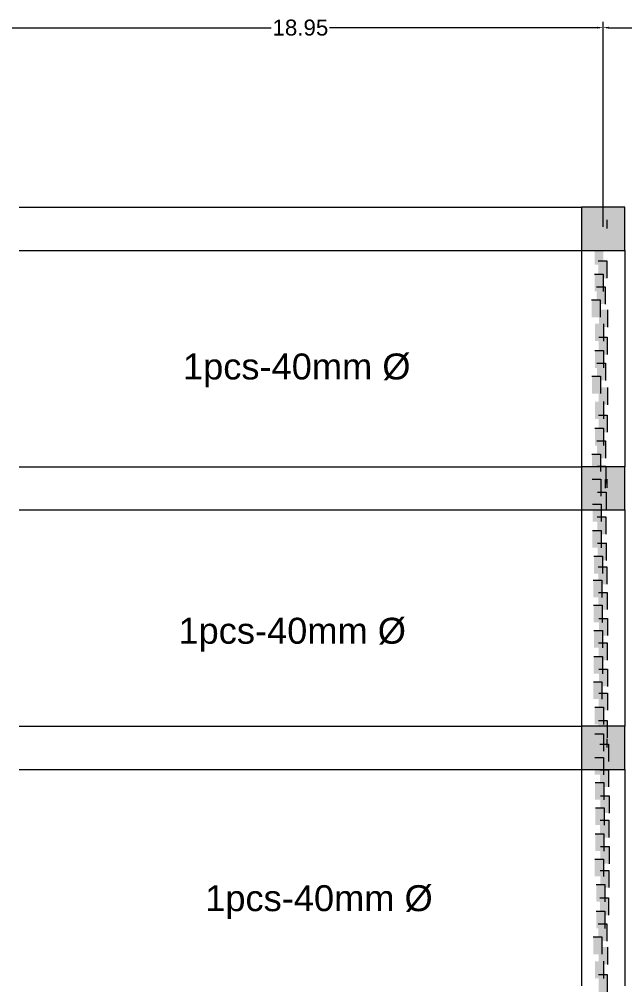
# Model space of a CAD drawing. Header units: millimetres. Extents: x 2391 to 3323, y 1596 to 2537.
# Drawn here: x 2927.77 to 2946.72, y 1977.6 to 2007.85 of the extents above; entities that cross this region are included whole.
import ezdxf

# ---------------------------------------------------------------- set-up
doc = ezdxf.new("R2010")
doc.units = ezdxf.units.MM
for name, color, linetype in [('columns', 250, 'Continuous'), ('dimensions', 203, 'Continuous'), ('Roof', 130, 'Continuous')]:
    doc.layers.add(name, color=color, linetype=linetype)
doc.styles.get("Standard").update_dxf_attribs({"font": 'arial.ttf'})

msp = doc.modelspace()

# ---------------------------------------------------------------- hatches: boundary and pattern name
at = {"layer": 'columns', "linetype": 'ByBlock', "lineweight": 13}
h = msp.add_hatch(color=256, dxfattribs=at)
h.dxf.hatch_style = 1
h.paths.add_polyline_path([(2945.369, 2001.966), (2945.369, 2000.612), (2946.723, 2000.612), (2946.723, 2001.966)])
h = msp.add_hatch(color=256, dxfattribs=at)
h.dxf.hatch_style = 1
h.paths.add_polyline_path([(2945.369, 1993.843), (2945.369, 1992.489), (2946.723, 1992.489), (2946.723, 1993.843)])
h = msp.add_hatch(color=256, dxfattribs=at)
h.dxf.hatch_style = 1
h.paths.add_polyline_path([(2945.369, 1985.721), (2945.369, 1984.367), (2946.723, 1984.367), (2946.723, 1985.721)])
at = {"layer": 'dimensions', "lineweight": 13, "ltscale": 0.25, "true_color": 0x000000}
h = msp.add_hatch(color=18, dxfattribs=at)
h.dxf.hatch_style = 1
h.paths.add_polyline_path([(2945.626, 2001.3), (2945.626, 2001.57), (2946.168, 2001.57), (2946.168, 2001.3)])
h = msp.add_hatch(color=18, dxfattribs=at)
h.dxf.hatch_style = 1
h.paths.add_polyline_path([(2946.05, 2000.164), (2945.78, 2000.164), (2945.78, 2000.705), (2946.05, 2000.705)])
h = msp.add_hatch(color=18, dxfattribs=at)
h.dxf.hatch_style = 1
h.paths.add_polyline_path([(2946.167, 1999.744), (2945.896, 1999.744), (2945.896, 2000.286), (2946.167, 2000.286)])
h = msp.add_hatch(color=18, dxfattribs=at)
h.dxf.hatch_style = 1
h.paths.add_polyline_path([(2946.051, 1999.328), (2945.781, 1999.328), (2945.781, 1999.87), (2946.051, 1999.87)])
h = msp.add_hatch(color=18, dxfattribs=at)
h.dxf.hatch_style = 1
h.paths.add_polyline_path([(2946.114, 1998.933), (2945.843, 1998.933), (2945.843, 1999.475), (2946.114, 1999.475)])
h = msp.add_hatch(color=18, dxfattribs=at)
h.dxf.hatch_style = 1
h.paths.add_polyline_path([(2945.956, 1998.521), (2945.685, 1998.521), (2945.685, 1999.062), (2945.956, 1999.062)])
h = msp.add_hatch(color=18, dxfattribs=at)
h.dxf.hatch_style = 1
h.paths.add_polyline_path([(2946.187, 1998.215), (2945.916, 1998.215), (2945.916, 1998.756), (2946.187, 1998.756)])
h = msp.add_hatch(color=18, dxfattribs=at)
h.dxf.hatch_style = 1
h.paths.add_polyline_path([(2946.063, 1997.773), (2945.792, 1997.773), (2945.792, 1998.315), (2946.063, 1998.315)])
h = msp.add_hatch(color=18, dxfattribs=at)
h.dxf.hatch_style = 1
h.paths.add_polyline_path([(2946.179, 1997.353), (2945.909, 1997.353), (2945.909, 1997.895), (2946.179, 1997.895)])
h = msp.add_hatch(color=18, dxfattribs=at)
h.dxf.hatch_style = 1
h.paths.add_polyline_path([(2946.064, 1996.937), (2945.793, 1996.937), (2945.793, 1997.479), (2946.064, 1997.479)])
h = msp.add_hatch(color=18, dxfattribs=at)
h.dxf.hatch_style = 1
h.paths.add_polyline_path([(2946.126, 1996.542), (2945.856, 1996.542), (2945.856, 1997.084), (2946.126, 1997.084)])
h = msp.add_hatch(color=18, dxfattribs=at)
h.dxf.hatch_style = 1
h.paths.add_polyline_path([(2945.968, 1996.13), (2945.698, 1996.13), (2945.698, 1996.672), (2945.968, 1996.672)])
h = msp.add_hatch(color=18, dxfattribs=at)
h.dxf.hatch_style = 1
h.paths.add_polyline_path([(2946.184, 1995.781), (2945.913, 1995.781), (2945.913, 1996.323), (2946.184, 1996.323)])
h = msp.add_hatch(color=18, dxfattribs=at)
h.dxf.hatch_style = 1
h.paths.add_polyline_path([(2946.06, 1995.34), (2945.789, 1995.34), (2945.789, 1995.881), (2946.06, 1995.881)])
h = msp.add_hatch(color=18, dxfattribs=at)
h.dxf.hatch_style = 1
h.paths.add_polyline_path([(2946.176, 1994.92), (2945.906, 1994.92), (2945.906, 1995.461), (2946.176, 1995.461)])
h = msp.add_hatch(color=18, dxfattribs=at)
h.dxf.hatch_style = 1
h.paths.add_polyline_path([(2946.061, 1994.504), (2945.79, 1994.504), (2945.79, 1995.045), (2946.061, 1995.045)])
h = msp.add_hatch(color=18, dxfattribs=at)
h.dxf.hatch_style = 1
h.paths.add_polyline_path([(2946.124, 1994.109), (2945.853, 1994.109), (2945.853, 1994.65), (2946.124, 1994.65)])
h = msp.add_hatch(color=18, dxfattribs=at)
h.dxf.hatch_style = 1
h.paths.add_polyline_path([(2945.966, 1993.696), (2945.695, 1993.696), (2945.695, 1994.238), (2945.966, 1994.238)])
h = msp.add_hatch(color=18, dxfattribs=at)
h.dxf.hatch_style = 1
h.paths.add_polyline_path([(2946.131, 1993.314), (2945.86, 1993.314), (2945.86, 1993.855), (2946.131, 1993.855)])
h = msp.add_hatch(color=18, dxfattribs=at)
h.dxf.hatch_style = 1
h.paths.add_polyline_path([(2945.572, 1993.176), (2945.572, 1993.447), (2946.114, 1993.447), (2946.114, 1993.176)])
h = msp.add_hatch(color=18, dxfattribs=at)
h.dxf.hatch_style = 1
h.paths.add_polyline_path([(2945.626, 1993.177), (2945.626, 1993.448), (2946.168, 1993.448), (2946.168, 1993.177)])
h = msp.add_hatch(color=18, dxfattribs=at)
h.dxf.hatch_style = 1
h.paths.add_polyline_path([(2945.977, 1992.916), (2945.706, 1992.916), (2945.706, 1993.457), (2945.977, 1993.457)])
h = msp.add_hatch(color=18, dxfattribs=at)
h.dxf.hatch_style = 1
h.paths.add_polyline_path([(2946.146, 1992.499), (2945.875, 1992.499), (2945.875, 1993.041), (2946.146, 1993.041)])
h = msp.add_hatch(color=18, dxfattribs=at)
h.dxf.hatch_style = 1
h.paths.add_polyline_path([(2945.987, 1992.124), (2945.717, 1992.124), (2945.717, 1992.665), (2945.987, 1992.665)])
h = msp.add_hatch(color=18, dxfattribs=at)
h.dxf.hatch_style = 1
h.paths.add_polyline_path([(2946.134, 1991.73), (2945.863, 1991.73), (2945.863, 1992.272), (2946.134, 1992.272)])
h = msp.add_hatch(color=18, dxfattribs=at)
h.dxf.hatch_style = 1
h.paths.add_polyline_path([(2945.982, 1991.308), (2945.711, 1991.308), (2945.711, 1991.849), (2945.982, 1991.849)])
h = msp.add_hatch(color=18, dxfattribs=at)
h.dxf.hatch_style = 1
h.paths.add_polyline_path([(2946.145, 1990.911), (2945.874, 1990.911), (2945.874, 1991.452), (2946.145, 1991.452)])
h = msp.add_hatch(color=18, dxfattribs=at)
h.dxf.hatch_style = 1
h.paths.add_polyline_path([(2946.147, 1990.913), (2945.876, 1990.913), (2945.876, 1991.455), (2946.147, 1991.455)])
h = msp.add_hatch(color=18, dxfattribs=at)
h.dxf.hatch_style = 1
h.paths.add_polyline_path([(2946.031, 1990.497), (2945.76, 1990.497), (2945.76, 1991.039), (2946.031, 1991.039)])
h = msp.add_hatch(color=18, dxfattribs=at)
h.dxf.hatch_style = 1
h.paths.add_polyline_path([(2946.166, 1990.163), (2945.895, 1990.163), (2945.895, 1990.704), (2946.166, 1990.704)])
h = msp.add_hatch(color=18, dxfattribs=at)
h.dxf.hatch_style = 1
h.paths.add_polyline_path([(2946.008, 1989.75), (2945.737, 1989.75), (2945.737, 1990.292), (2946.008, 1990.292)])
h = msp.add_hatch(color=18, dxfattribs=at)
h.dxf.hatch_style = 1
h.paths.add_polyline_path([(2946.173, 1989.368), (2945.903, 1989.368), (2945.903, 1989.909), (2946.173, 1989.909)])
h = msp.add_hatch(color=18, dxfattribs=at)
h.dxf.hatch_style = 1
h.paths.add_polyline_path([(2946.019, 1988.97), (2945.748, 1988.97), (2945.748, 1989.512), (2946.019, 1989.512)])
h = msp.add_hatch(color=18, dxfattribs=at)
h.dxf.hatch_style = 1
h.paths.add_polyline_path([(2946.188, 1988.554), (2945.917, 1988.554), (2945.917, 1989.095), (2946.188, 1989.095)])
h = msp.add_hatch(color=18, dxfattribs=at)
h.dxf.hatch_style = 1
h.paths.add_polyline_path([(2946.03, 1988.178), (2945.759, 1988.178), (2945.759, 1988.719), (2946.03, 1988.719)])
h = msp.add_hatch(color=18, dxfattribs=at)
h.dxf.hatch_style = 1
h.paths.add_polyline_path([(2946.176, 1987.784), (2945.906, 1987.784), (2945.906, 1988.326), (2946.176, 1988.326)])
h = msp.add_hatch(color=18, dxfattribs=at)
h.dxf.hatch_style = 1
h.paths.add_polyline_path([(2946.024, 1987.362), (2945.753, 1987.362), (2945.753, 1987.903), (2946.024, 1987.903)])
h = msp.add_hatch(color=18, dxfattribs=at)
h.dxf.hatch_style = 1
h.paths.add_polyline_path([(2946.187, 1986.965), (2945.916, 1986.965), (2945.916, 1987.506), (2946.187, 1987.506)])
h = msp.add_hatch(color=18, dxfattribs=at)
h.dxf.hatch_style = 1
h.paths.add_polyline_path([(2946.012, 1986.567), (2945.742, 1986.567), (2945.742, 1987.108), (2946.012, 1987.108)])
h = msp.add_hatch(color=18, dxfattribs=at)
h.dxf.hatch_style = 1
h.paths.add_polyline_path([(2946.18, 1986.217), (2945.909, 1986.217), (2945.909, 1986.758), (2946.18, 1986.758)])
h = msp.add_hatch(color=18, dxfattribs=at)
h.dxf.hatch_style = 1
h.paths.add_polyline_path([(2946.056, 1985.775), (2945.785, 1985.775), (2945.785, 1986.317), (2946.056, 1986.317)])
h = msp.add_hatch(color=18, dxfattribs=at)
h.dxf.hatch_style = 1
h.paths.add_polyline_path([(2946.173, 1985.355), (2945.902, 1985.355), (2945.902, 1985.897), (2946.173, 1985.897)])
h = msp.add_hatch(color=18, dxfattribs=at)
h.dxf.hatch_style = 1
h.paths.add_polyline_path([(2946.057, 1984.939), (2945.786, 1984.939), (2945.786, 1985.481), (2946.057, 1985.481)])
h = msp.add_hatch(color=18, dxfattribs=at)
h.dxf.hatch_style = 1
h.paths.add_polyline_path([(2945.626, 1985.055), (2945.626, 1985.325), (2946.168, 1985.325), (2946.168, 1985.055)])
h = msp.add_hatch(color=18, dxfattribs=at)
h.dxf.hatch_style = 1
h.paths.add_polyline_path([(2946.213, 1984.612), (2945.942, 1984.612), (2945.942, 1985.154), (2946.213, 1985.154)])
h = msp.add_hatch(color=18, dxfattribs=at)
h.dxf.hatch_style = 1
h.paths.add_polyline_path([(2946.055, 1984.2), (2945.784, 1984.2), (2945.784, 1984.741), (2946.055, 1984.741)])
h = msp.add_hatch(color=18, dxfattribs=at)
h.dxf.hatch_style = 1
h.paths.add_polyline_path([(2946.22, 1983.817), (2945.949, 1983.817), (2945.949, 1984.359), (2946.22, 1984.359)])
h = msp.add_hatch(color=18, dxfattribs=at)
h.dxf.hatch_style = 1
h.paths.add_polyline_path([(2946.066, 1983.419), (2945.795, 1983.419), (2945.795, 1983.961), (2946.066, 1983.961)])
h = msp.add_hatch(color=18, dxfattribs=at)
h.dxf.hatch_style = 1
h.paths.add_polyline_path([(2946.235, 1983.003), (2945.964, 1983.003), (2945.964, 1983.544), (2946.235, 1983.544)])
h = msp.add_hatch(color=18, dxfattribs=at)
h.dxf.hatch_style = 1
h.paths.add_polyline_path([(2946.077, 1982.627), (2945.806, 1982.627), (2945.806, 1983.169), (2946.077, 1983.169)])
h = msp.add_hatch(color=18, dxfattribs=at)
h.dxf.hatch_style = 1
h.paths.add_polyline_path([(2946.223, 1982.234), (2945.952, 1982.234), (2945.952, 1982.775), (2946.223, 1982.775)])
h = msp.add_hatch(color=18, dxfattribs=at)
h.dxf.hatch_style = 1
h.paths.add_polyline_path([(2946.071, 1981.811), (2945.8, 1981.811), (2945.8, 1982.353), (2946.071, 1982.353)])
h = msp.add_hatch(color=18, dxfattribs=at)
h.dxf.hatch_style = 1
h.paths.add_polyline_path([(2946.234, 1981.414), (2945.963, 1981.414), (2945.963, 1981.956), (2946.234, 1981.956)])
h = msp.add_hatch(color=18, dxfattribs=at)
h.dxf.hatch_style = 1
h.paths.add_polyline_path([(2946.059, 1981.016), (2945.788, 1981.016), (2945.788, 1981.558), (2946.059, 1981.558)])
h = msp.add_hatch(color=18, dxfattribs=at)
h.dxf.hatch_style = 1
h.paths.add_polyline_path([(2946.226, 1980.666), (2945.956, 1980.666), (2945.956, 1981.208), (2946.226, 1981.208)])
h = msp.add_hatch(color=18, dxfattribs=at)
h.dxf.hatch_style = 1
h.paths.add_polyline_path([(2946.103, 1980.224), (2945.832, 1980.224), (2945.832, 1980.766), (2946.103, 1980.766)])
h = msp.add_hatch(color=18, dxfattribs=at)
h.dxf.hatch_style = 1
h.paths.add_polyline_path([(2946.219, 1979.805), (2945.948, 1979.805), (2945.948, 1980.346), (2946.219, 1980.346)])
h = msp.add_hatch(color=18, dxfattribs=at)
h.dxf.hatch_style = 1
h.paths.add_polyline_path([(2946.104, 1979.389), (2945.833, 1979.389), (2945.833, 1979.93), (2946.104, 1979.93)])
h = msp.add_hatch(color=18, dxfattribs=at)
h.dxf.hatch_style = 1
h.paths.add_polyline_path([(2946.166, 1978.994), (2945.896, 1978.994), (2945.896, 1979.535), (2946.166, 1979.535)])
h = msp.add_hatch(color=18, dxfattribs=at)
h.dxf.hatch_style = 1
h.paths.add_polyline_path([(2946.008, 1978.581), (2945.738, 1978.581), (2945.738, 1979.123), (2946.008, 1979.123)])
h = msp.add_hatch(color=18, dxfattribs=at)
h.dxf.hatch_style = 1
h.paths.add_polyline_path([(2946.183, 1978.265), (2945.913, 1978.265), (2945.913, 1978.807), (2946.183, 1978.807)])
h = msp.add_hatch(color=18, dxfattribs=at)
h.dxf.hatch_style = 1
h.paths.add_polyline_path([(2946.059, 1977.824), (2945.789, 1977.824), (2945.789, 1978.365), (2946.059, 1978.365)])
h = msp.add_hatch(color=18, dxfattribs=at)
h.dxf.hatch_style = 1
h.paths.add_polyline_path([(2946.176, 1977.404), (2945.905, 1977.404), (2945.905, 1977.946), (2946.176, 1977.946)])

# ---------------------------------------------------------------- linework, layer by layer
at = {"layer": 'columns', "linetype": 'ByBlock', "lineweight": 13}
for p, q in [((2946.723, 2001.966), (2945.369, 2001.966)), ((2945.369, 2001.966), (2945.369, 2000.612)), ((2946.723, 2000.612), (2946.723, 2001.966)), ((2945.369, 2000.612), (2946.723, 2000.612)), ((2946.723, 1993.843), (2945.369, 1993.843)), ((2945.369, 1993.843), (2945.369, 1992.489)), ((2946.723, 1992.489), (2946.723, 1993.843)), ((2945.369, 1992.489), (2946.723, 1992.489)), ((2946.723, 1985.721), (2945.369, 1985.721)), ((2945.369, 1985.721), (2945.369, 1984.367)), ((2946.723, 1984.367), (2946.723, 1985.721)), ((2945.369, 1984.367), (2946.723, 1984.367))]:
    msp.add_line(p, q, dxfattribs=at)
at = {"layer": 'dimensions', "linetype": 'ByBlock', "lineweight": 13}
for p, q in [((2927.273, 2007.585), (2935.658, 2007.585)), ((2945.866, 2007.585), (2937.482, 2007.585)), ((2946.046, 2001.351), (2946.046, 2007.765)), ((2946.046, 2001.351), (2946.046, 2007.765)), ((2946.226, 2007.585), (2953.936, 2007.585))]:
    msp.add_line(p, q, dxfattribs=at)
at = {"layer": 'dimensions', "color": 18, "lineweight": 13, "ltscale": 0.25, "true_color": 0x000000}
for p, q in [((2946.168, 2001.57), (2946.168, 2001.3)), ((2945.896, 2000.286), (2946.167, 2000.286)), ((2946.167, 2000.286), (2946.167, 1999.744)), ((2945.781, 1999.87), (2946.051, 1999.87)), ((2946.051, 1999.87), (2946.051, 1999.328)), ((2945.843, 1999.475), (2946.114, 1999.475)), ((2946.114, 1999.475), (2946.114, 1998.933)), ((2945.685, 1999.062), (2945.956, 1999.062)), ((2945.956, 1999.062), (2945.956, 1998.521)), ((2946.187, 1998.756), (2946.187, 1998.215)), ((2946.063, 1998.315), (2946.063, 1997.773)), ((2945.909, 1997.895), (2946.179, 1997.895)), ((2946.179, 1997.895), (2946.179, 1997.353)), ((2945.793, 1997.479), (2946.064, 1997.479)), ((2946.064, 1997.479), (2946.064, 1996.937)), ((2945.856, 1997.084), (2946.126, 1997.084)), ((2946.126, 1997.084), (2946.126, 1996.542)), ((2945.698, 1996.672), (2945.968, 1996.672)), ((2945.968, 1996.672), (2945.968, 1996.13)), ((2946.184, 1996.323), (2946.184, 1995.781)), ((2946.06, 1995.881), (2946.06, 1995.34)), ((2945.906, 1995.461), (2946.176, 1995.461)), ((2946.176, 1995.461), (2946.176, 1994.92)), ((2945.79, 1995.045), (2946.061, 1995.045)), ((2946.061, 1995.045), (2946.061, 1994.504)), ((2945.853, 1994.65), (2946.124, 1994.65)), ((2946.124, 1994.65), (2946.124, 1994.109)), ((2945.695, 1994.238), (2945.966, 1994.238)), ((2945.966, 1994.238), (2945.966, 1993.696)), ((2945.86, 1993.855), (2946.131, 1993.855)), ((2946.131, 1993.855), (2946.131, 1993.314)), ((2945.706, 1993.457), (2945.977, 1993.457)), ((2945.977, 1993.457), (2945.977, 1992.916)), ((2946.114, 1993.447), (2946.114, 1993.176)), ((2946.168, 1993.448), (2946.168, 1993.177)), ((2945.875, 1993.041), (2946.146, 1993.041)), ((2946.146, 1993.041), (2946.146, 1992.499)), ((2945.717, 1992.665), (2945.987, 1992.665)), ((2945.987, 1992.665), (2945.987, 1992.124)), ((2945.863, 1992.272), (2946.134, 1992.272)), ((2946.134, 1992.272), (2946.134, 1991.73)), ((2945.711, 1991.849), (2945.982, 1991.849)), ((2945.982, 1991.849), (2945.982, 1991.308)), ((2945.874, 1991.452), (2946.145, 1991.452)), ((2946.145, 1991.452), (2946.145, 1990.911)), ((2946.147, 1991.455), (2946.147, 1990.913)), ((2945.76, 1991.039), (2946.031, 1991.039)), ((2946.031, 1991.039), (2946.031, 1990.497)), ((2945.895, 1990.704), (2946.166, 1990.704)), ((2946.166, 1990.704), (2946.166, 1990.163)), ((2945.737, 1990.292), (2946.008, 1990.292)), ((2946.008, 1990.292), (2946.008, 1989.75)), ((2945.903, 1989.909), (2946.173, 1989.909)), ((2946.173, 1989.909), (2946.173, 1989.368)), ((2945.748, 1989.512), (2946.019, 1989.512)), ((2946.019, 1989.512), (2946.019, 1988.97)), ((2945.917, 1989.095), (2946.188, 1989.095)), ((2946.188, 1989.095), (2946.188, 1988.554)), ((2945.759, 1988.719), (2946.03, 1988.719)), ((2946.03, 1988.719), (2946.03, 1988.178)), ((2945.906, 1988.326), (2946.176, 1988.326)), ((2946.176, 1988.326), (2946.176, 1987.784)), ((2945.753, 1987.903), (2946.024, 1987.903)), ((2946.024, 1987.903), (2946.024, 1987.362)), ((2945.916, 1987.506), (2946.187, 1987.506)), ((2946.187, 1987.506), (2946.187, 1986.965)), ((2945.742, 1987.108), (2946.012, 1987.108)), ((2946.012, 1987.108), (2946.012, 1986.567)), ((2945.909, 1986.758), (2946.18, 1986.758)), ((2946.18, 1986.758), (2946.18, 1986.217)), ((2945.785, 1986.317), (2946.056, 1986.317)), ((2946.056, 1986.317), (2946.056, 1985.775)), ((2945.902, 1985.897), (2946.173, 1985.897)), ((2946.173, 1985.897), (2946.173, 1985.355)), ((2945.786, 1985.481), (2946.057, 1985.481)), ((2946.057, 1985.481), (2946.057, 1984.939)), ((2946.168, 1985.325), (2946.168, 1985.055)), ((2945.942, 1985.154), (2946.213, 1985.154)), ((2946.213, 1985.154), (2946.213, 1984.612)), ((2945.784, 1984.741), (2946.055, 1984.741)), ((2946.055, 1984.741), (2946.055, 1984.2)), ((2945.949, 1984.359), (2946.22, 1984.359)), ((2946.22, 1984.359), (2946.22, 1983.817)), ((2945.795, 1983.961), (2946.066, 1983.961)), ((2946.066, 1983.961), (2946.066, 1983.419)), ((2945.964, 1983.544), (2946.235, 1983.544)), ((2946.235, 1983.544), (2946.235, 1983.003)), ((2945.806, 1983.169), (2946.077, 1983.169)), ((2946.077, 1983.169), (2946.077, 1982.627)), ((2945.952, 1982.775), (2946.223, 1982.775)), ((2946.223, 1982.775), (2946.223, 1982.234)), ((2945.8, 1982.353), (2946.071, 1982.353)), ((2946.071, 1982.353), (2946.071, 1981.811)), ((2945.963, 1981.956), (2946.234, 1981.956)), ((2946.234, 1981.956), (2946.234, 1981.414)), ((2945.788, 1981.558), (2946.059, 1981.558)), ((2946.059, 1981.558), (2946.059, 1981.016)), ((2945.956, 1981.208), (2946.226, 1981.208)), ((2946.226, 1981.208), (2946.226, 1980.666)), ((2945.832, 1980.766), (2946.103, 1980.766)), ((2946.103, 1980.766), (2946.103, 1980.224)), ((2945.948, 1980.346), (2946.219, 1980.346)), ((2946.219, 1980.346), (2946.219, 1979.805)), ((2945.833, 1979.93), (2946.104, 1979.93)), ((2946.104, 1979.93), (2946.104, 1979.389)), ((2945.896, 1979.535), (2946.166, 1979.535)), ((2946.166, 1979.535), (2946.166, 1978.994)), ((2945.738, 1979.123), (2946.008, 1979.123)), ((2946.008, 1979.123), (2946.008, 1978.581)), ((2946.183, 1978.807), (2946.183, 1978.265)), ((2946.059, 1978.365), (2946.059, 1977.824)), ((2945.905, 1977.946), (2946.176, 1977.946)), ((2946.176, 1977.946), (2946.176, 1977.404))]:
    msp.add_line(p, q, dxfattribs=at)
at = {"layer": 'dimensions', "linetype": 'ByBlock'}
for points in [[(2945.866, 2007.615), (2945.866, 2007.555), (2946.046, 2007.585)], [(2946.226, 2007.615), (2946.226, 2007.555), (2946.046, 2007.585)]]:
    msp.add_solid(points, dxfattribs=at)
at = {"layer": 'Roof', "lineweight": 13, "ltscale": 0.25}
for p, q in [((2927.77, 2001.966), (2945.369, 2001.966)), ((2927.77, 2000.612), (2945.369, 2000.612)), ((2945.369, 2000.612), (2945.369, 1993.843)), ((2946.723, 2000.612), (2946.723, 1993.843)), ((2927.77, 1993.843), (2945.369, 1993.843)), ((2927.77, 1992.489), (2945.369, 1992.489)), ((2945.369, 1992.489), (2945.369, 1985.721)), ((2946.723, 1992.489), (2946.723, 1985.721)), ((2927.77, 1985.721), (2945.369, 1985.721)), ((2927.77, 1984.367), (2945.369, 1984.367)), ((2945.369, 1984.367), (2945.369, 1977.598)), ((2946.723, 1984.367), (2946.723, 1977.598))]:
    msp.add_line(p, q, dxfattribs=at)

# ---------------------------------------------------------------- texts
at = {"layer": 'dimensions'}
for p in [(2932.893, 1996.574), (2932.751, 1988.302), (2933.589, 1979.931)]:
    msp.add_text('1pcs-40mm Ø', height=0.81225, dxfattribs=at).set_placement(p)
at = {"layer": 'dimensions', "linetype": 'ByBlock', "lineweight": 13, "insert": (2936.57, 2007.585), "char_height": 0.5, "attachment_point": 5}
msp.add_mtext('\\A1;18.95', dxfattribs=at)

doc.saveas('drawing.dxf')
